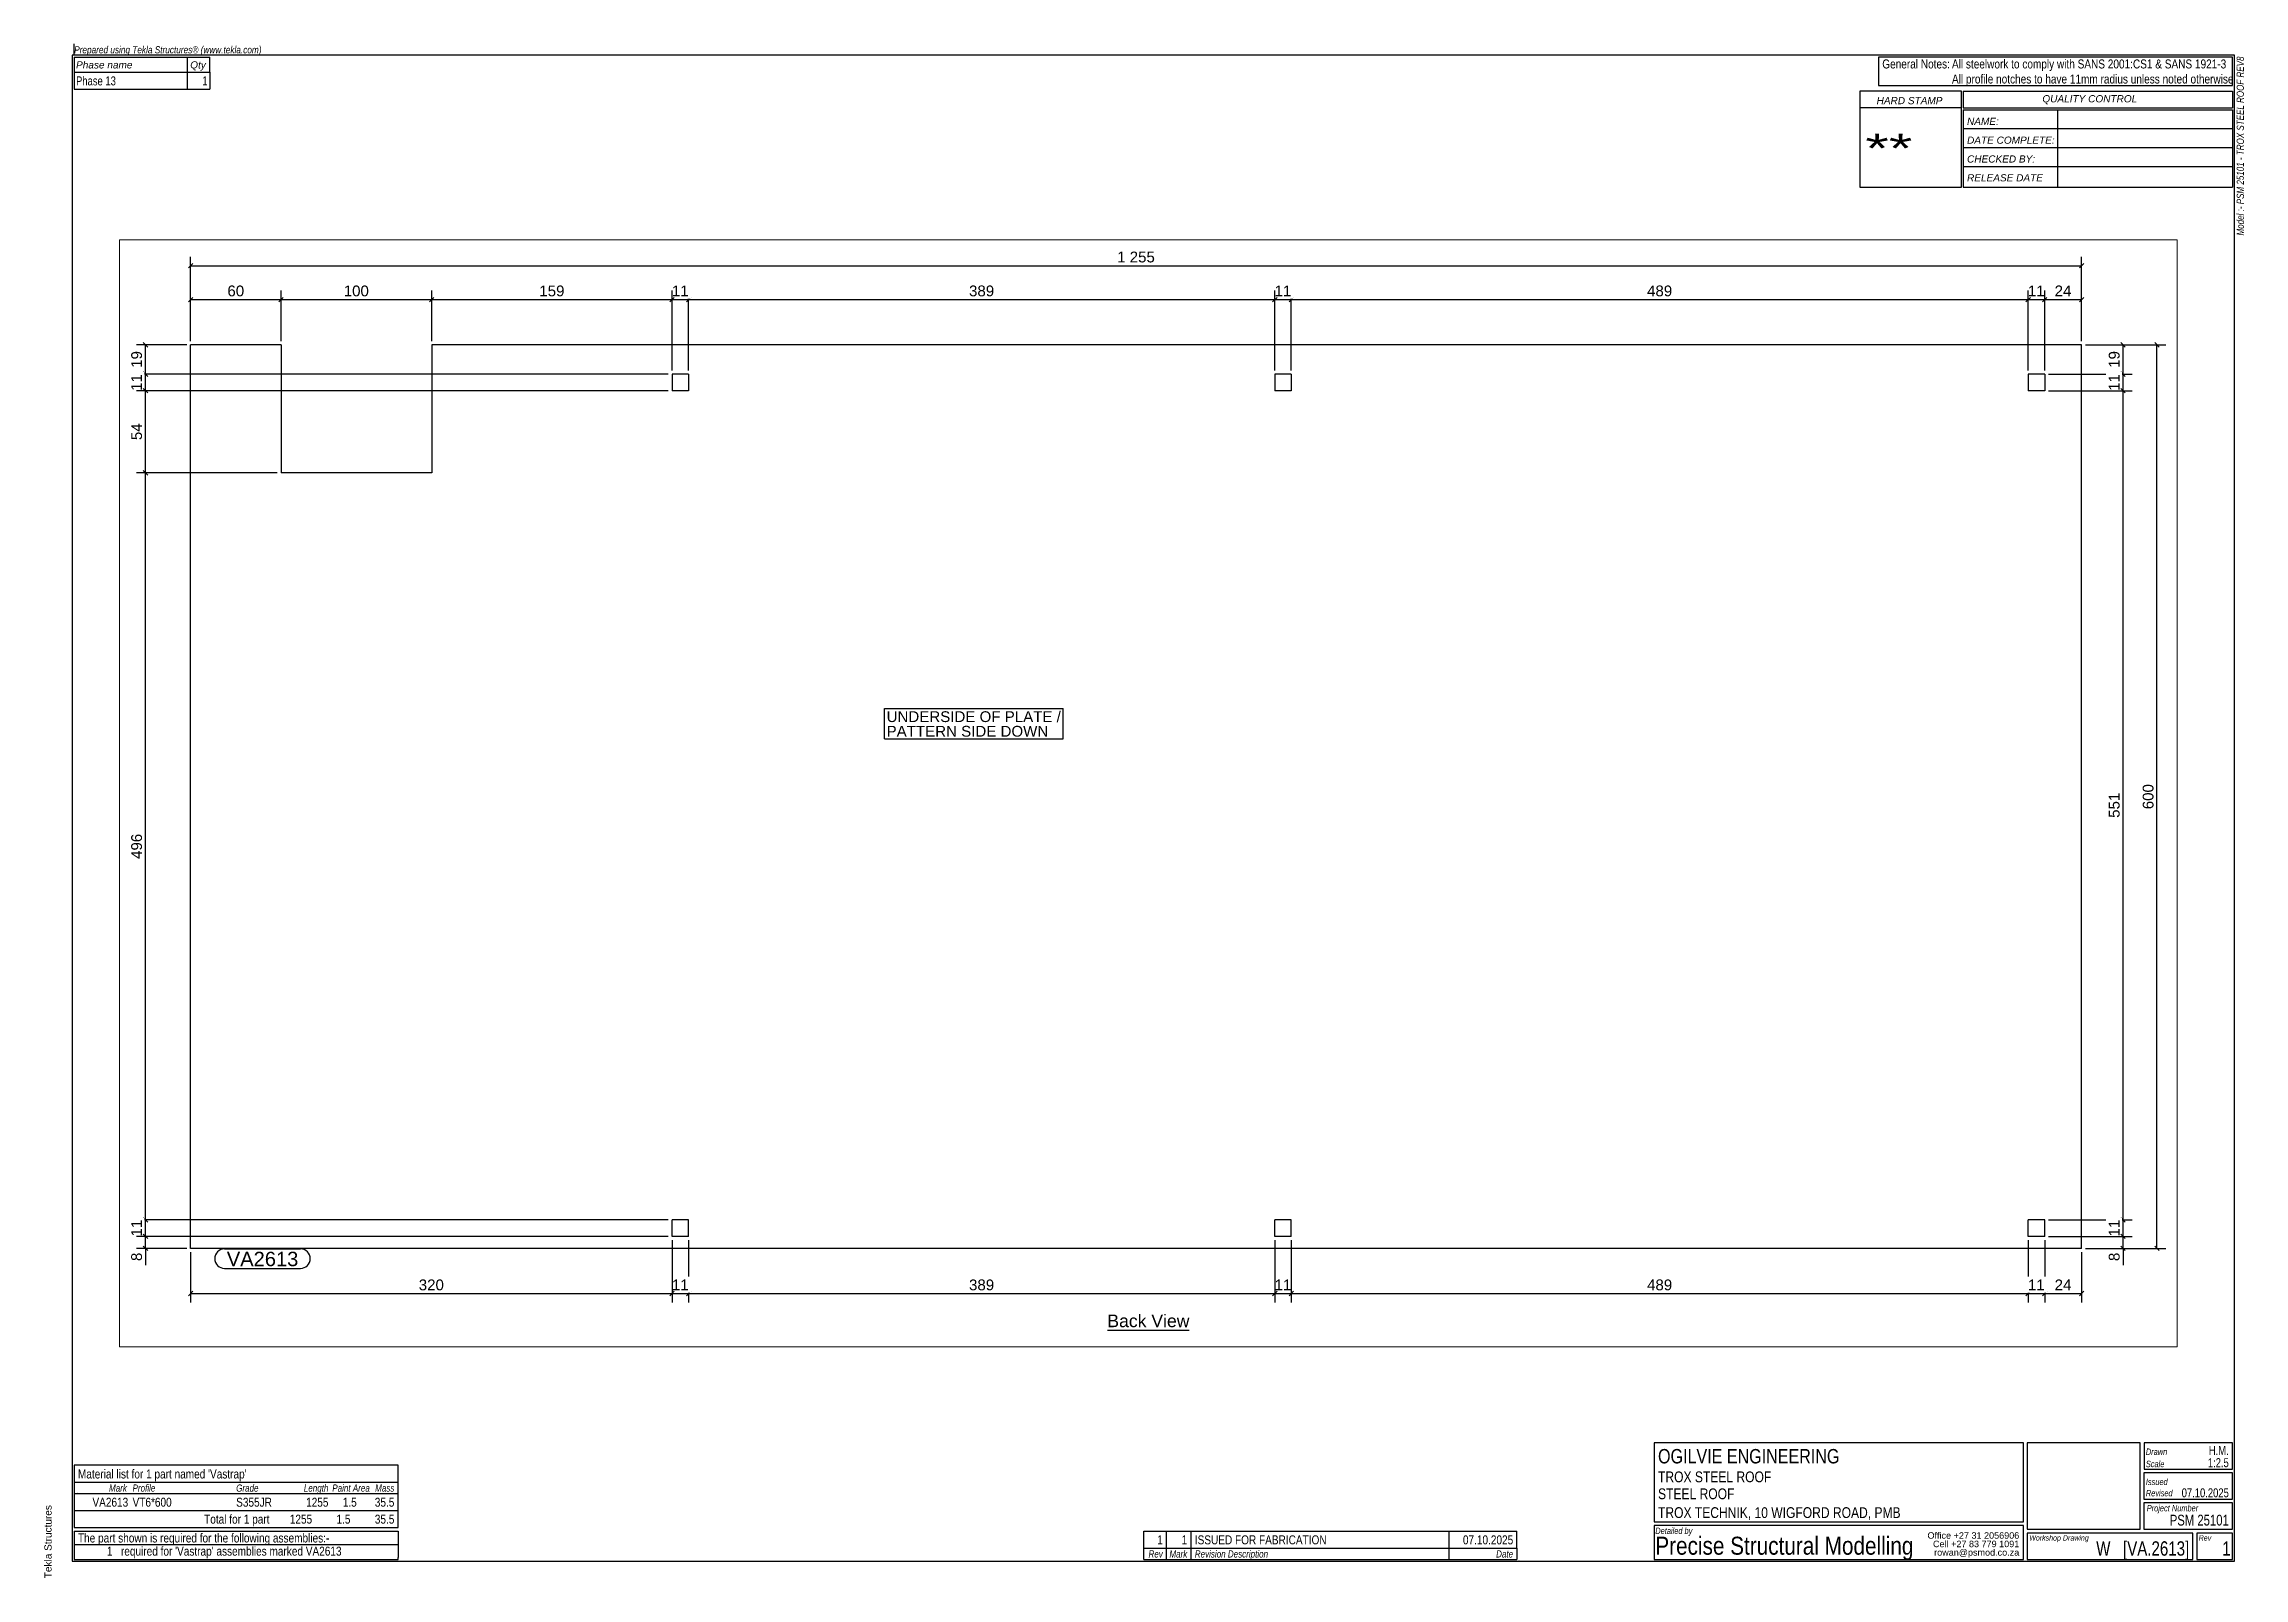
# Paper-space layout 'Layout1' of a CAD drawing. Header units: millimetres. Extents: x 2 to 587, y 6 to 413.
# The model-space entities are those that its viewports show. They can reach past a viewport. Long polylines and large blocks are cut down to what shows.
import ezdxf

# ---------------------------------------------------------------- set-up
doc = ezdxf.new("R2010")
doc.units = ezdxf.units.MM
doc.layers.add('Viewport layer', color=7, linetype='Continuous', plot=False)
doc.styles.add('Arial', font='ARIAL.TTF', dxfattribs={"height": 0.2})
doc.styles.add('Arial Italic', font='ARIALI.TTF', dxfattribs={"height": 0.2})
doc.styles.add('Arial Narrow Italic', font='ARIALNI.TTF', dxfattribs={"height": 0.2})
picture_1 = doc.add_image_def('image1.jpg', size_in_pixel=(1, 1))

# ---------------------------------------------------------------- blocks, each defined once
blk = doc.blocks.new('Unknown-35597033-7670')
at = {"color": 174, "linetype": 'Continuous'}
for p, q in [((584, 410), (10, 410)), ((10, 410), (10, 10)), ((584, 10), (584, 410)), ((10, 10), (584, 10))]:
    blk.add_line(p, q, dxfattribs=at)
at = {"color": 174, "linetype": 'Continuous', "style": 'Arial'}
blk.add_text('Tekla Structures', height=1.9102, rotation=90, dxfattribs=at).set_placement((4.5, 5.5))
blk = doc.blocks.new('Unknown-35597033-7835')
at = {"color": 3, "linetype": 'Continuous'}
for p, q in [((527.97, 41.5), (429.97, 41.5)), ((429.97, 41.5), (429.97, 20.5)), ((527.97, 20.5), (527.97, 41.5)), ((558.97, 41.5), (528.97, 41.5)), ((528.97, 41.5), (528.97, 18.5)), ((558.97, 18.5), (558.97, 41.5)), ((583.47, 41.5), (560, 41.5)), ((560, 41.5), (560, 34.5)), ((583.47, 34.5), (583.47, 41.5)), ((583.5, 33.5), (559.97, 33.5)), ((559.97, 33.5), (559.97, 26.5)), ((560, 34.5), (583.47, 34.5)), ((583.5, 26.5), (583.5, 33.5)), ((559.97, 26.5), (583.5, 26.5)), ((583.5, 25.5), (559.97, 25.5)), ((559.97, 25.5), (559.97, 18.5)), ((583.5, 18.5), (583.5, 25.5)), ((429.97, 20.5), (527.97, 20.5)), ((527.97, 19.5), (429.97, 19.5)), ((429.97, 19.5), (429.97, 10.5)), ((527.97, 10.5), (527.97, 19.5)), ((528.97, 18.5), (558.97, 18.5)), ((559.97, 18.5), (583.5, 18.5)), ((429.97, 10.5), (527.97, 10.5))]:
    blk.add_line(p, q, dxfattribs=at)
at = {"color": 5, "linetype": 'Continuous'}
for p, q in [((572.97, 17.5), (528.97, 17.5)), ((528.97, 17.5), (528.97, 10.5)), ((572.97, 10.5), (572.97, 17.5)), ((583.5, 17.5), (573.97, 17.5)), ((573.97, 17.5), (573.97, 10.5)), ((583.5, 10.5), (583.5, 17.5)), ((528.97, 10.5), (572.97, 10.5)), ((573.97, 10.5), (583.5, 10.5))]:
    blk.add_line(p, q, dxfattribs=at)
at = {"color": 1, "linetype": 'Continuous', "style": 'Arial'}
for s, height, width, p in [('OGILVIE ENGINEERING', 3.8203, 0.8, (430.97, 36)), ('1:2.5', 2.388, 0.75, (576.93, 35)), ('H.M.', 2.388, 0.75, (577.19, 38.25)), ('07.10.2025', 2.388, 0.75, (569.98, 27)), ('PSM 25101', 2.865, 0.75, (566.81, 19.5))]:
    blk.add_text(s, height=height, dxfattribs=dict(at, width=width)).set_placement(p)
at = {"color": 7, "linetype": 'Continuous'}
for s, height, style, width, p in [('Drawn', 1.718, 'Arial Italic', 0.75, (560.47, 38.25)), ('Scale', 1.718, 'Arial Italic', 0.75, (560.47, 35)), ('TROX STEEL ROOF', 2.8652, 'Arial', 0.8, (430.97, 31)), ('STEEL ROOF', 2.865, 'Arial', 0.8, (430.97, 26.5)), ('Issued', 1.718, 'Arial Italic', 0.75, (560.47, 30.25)), ('TROX TECHNIK, 10 WIGFORD ROAD, PMB', 2.8652, 'Arial', 0.8, (430.97, 21.5)), ('Revised', 1.718, 'Arial Italic', 0.75, (560.47, 27.25)), ('Project Number', 1.718, 'Arial Italic', 0.75, (560.71, 23.25)), ('Detailed by', 1.718, 'Arial Italic', 0.75, (430.25, 17.25)), ('Workshop Drawing', 1.4316, 'Arial Italic', 0.75, (529.5, 15.5)), ('Rev', 1.432, 'Arial Italic', 0.75, (574.5, 15.5))]:
    blk.add_text(s, height=height, dxfattribs=dict(at, style=style, width=width)).set_placement(p)
at = {"color": 7, "linetype": 'Continuous', "style": 'Arial'}
for s, p in [('Office +27 31 2056906', (502.5, 16)), ('Cell +27 83 779 1091', (503.97, 13.75)), ('rowan@psmod.co.za', (504.27, 11.5))]:
    blk.add_text(s, height=1.7191, dxfattribs=at).set_placement(p)
at = {"color": 5, "linetype": 'Continuous', "style": 'Arial'}
for s, height, width, p in [('Precise Structural Modelling', 4.7754, 0.825, (430.25, 11.75)), ('W   [VA.2613]', 3.8203, 0.75, (547.3, 11.5)), ('1', 3.82, 0.75, (580.77, 11.5))]:
    blk.add_text(s, height=height, dxfattribs=dict(at, width=width)).set_placement(p)
at = {"color": 7, "linetype": 'Continuous'}
image = blk.add_image(picture_1, insert=(394, 10), size_in_units=(0.0616, 0.0967), dxfattribs=at)
image.dxf.flags = 7
blk = doc.blocks.new('Unknown-35597033-7829')
at = {"color": 3, "linetype": 'Continuous'}
for p, q in [((10.5, 18), (96.5, 18)), ((10.5, 18), (10.5, 14.5)), ((96.5, 18), (96.5, 14.5)), ((10.5, 14.5), (10.5, 11)), ((96.5, 14.5), (96.5, 11)), ((10.5, 11), (10.5, 10.5)), ((10.5, 10.5), (96.5, 10.5)), ((96.5, 10.5), (96.5, 11))]:
    blk.add_line(p, q, dxfattribs=at)
at = {"color": 7, "linetype": 'Continuous'}
blk.add_line((10.5, 14.5), (96.5, 14.5), dxfattribs=at)
blk.add_line((10.5, 14.5), (96.5, 14.5), dxfattribs=at)
at = {"color": 7, "linetype": 'Continuous', "style": 'Arial', "width": 0.8}
blk.add_text('The part shown is required for the following assemblies:-', height=2.3877, dxfattribs=at).set_placement((11.5, 15))
at = {"color": 1, "linetype": 'Continuous', "style": 'Arial', "width": 0.8}
for s, height, p in [('1', 2.39, (19.18, 11.5)), (" required for 'Vastrap' assemblies marked VA2613", 2.3877, (22.18, 11.5))]:
    blk.add_text(s, height=height, dxfattribs=at).set_placement(p)
blk = doc.blocks.new('Unknown-35597033-7830')
at = {"color": 3, "linetype": 'Continuous'}
for p, q in [((96.5, 35.5), (10.5, 35.5)), ((10.5, 35.5), (10.5, 19)), ((96.5, 19), (96.5, 35.5)), ((10.5, 19), (96.5, 19))]:
    blk.add_line(p, q, dxfattribs=at)
at = {"color": 7, "linetype": 'Continuous'}
for p, q in [((10.5, 31), (96.5, 31)), ((10.5, 28), (96.5, 28)), ((10.5, 23.5), (96.5, 23.5))]:
    blk.add_line(p, q, dxfattribs=at)
at = {"color": 2, "linetype": 'Continuous'}
blk.add_line((11.5, 28.25), (11.5, 28.25), dxfattribs=at)
at = {"color": 7, "linetype": 'Continuous', "style": 'Arial', "width": 0.8}
for s, p in [("Material list for 1 part named 'Vastrap'", (11.5, 32)), ('Total for 1 part', (45, 20))]:
    blk.add_text(s, height=2.3877, dxfattribs=at).set_placement(p)
at = {"color": 7, "width": 0.8}
for s, height, style, p in [('Mark', 1.909, 'Arial Italic', (19.76, 28.5)), ('Profile', 1.909, 'Arial Italic', (26, 28.5)), ('Grade', 1.909, 'Arial Italic', (53.5, 28.5)), ('Length', 1.909, 'Arial Italic', (71.47, 28.5)), ('Paint Area', 1.909, 'Arial Italic', (79.02, 28.5)), ('Mass', 1.909, 'Arial Italic', (90.4, 28.5)), ('1255', 2.388, 'Arial', (67.74, 20)), ('1.5', 2.388, 'Arial', (80.13, 20)), ('35.5', 2.388, 'Arial', (90.31, 20))]:
    blk.add_text(s, height=height, dxfattribs=dict(at, style=style)).set_placement(p)
at = {"color": 1, "style": 'Arial', "width": 0.8}
for s, p in [('VA2613', (15.35, 24.5)), ('VT6*600', (26, 24.5)), ('S355JR', (53.5, 24.5)), ('1255', (72.07, 24.5)), ('1.5', (81.8, 24.5)), ('35.5', (90.31, 24.5))]:
    blk.add_text(s, height=2.388, dxfattribs=at).set_placement(p)
blk = doc.blocks.new('Unknown-35597033-7831')
at = {"color": 7, "style": 'Arial Italic', "width": 0.8}
blk.add_text('Model :- PSM 25101 - TROX STEEL ROOF REV8', height=1.9089, rotation=90, dxfattribs=at).set_placement((586.5, 362.13))
blk = doc.blocks.new('Unknown-35597033-7832')
at = {"color": 3, "linetype": 'Continuous'}
for p, q in [((583.5, 409.5), (489.5, 409.5)), ((489.5, 409.5), (489.5, 402)), ((583.5, 402), (583.5, 409.5)), ((489.5, 402), (583.5, 402))]:
    blk.add_line(p, q, dxfattribs=at)
at = {"color": 7, "style": 'Arial', "width": 0.8}
for s, p in [('General Notes:', (490.5, 406.5)), ('All profile notches to have 11mm radius unless noted otherwise', (509, 402.5))]:
    blk.add_text(s, height=2.3877, dxfattribs=at).set_placement(p)
at = {"color": 7, "linetype": 'Continuous', "style": 'Arial', "width": 0.8}
blk.add_text('All steelwork to comply with SANS 2001:CS1 & SANS 1921-3', height=2.3877, dxfattribs=at).set_placement((509, 406.5))
blk = doc.blocks.new('Unknown-35597033-7833')
at = {"color": 2, "linetype": 'Continuous'}
blk.add_line((10.5, 410), (10.5, 413), dxfattribs=at)
at = {"color": 7, "style": 'Arial Narrow Italic'}
blk.add_text('Prepared using Tekla Structures® (www.tekla.com)', height=1.9089, dxfattribs=at).set_placement((10.5, 410.5))
blk = doc.blocks.new('Unknown-35597033-7834')
at = {"color": 3, "linetype": 'Continuous'}
for p, q in [((10.5, 409.5), (10.5, 405.5)), ((10.5, 409.5), (46.5, 409.5)), ((46.5, 405.5), (46.5, 409.5)), ((10.5, 405.5), (10.5, 401)), ((46.5, 405.5), (46.5, 401)), ((10.5, 401), (46.5, 401))]:
    blk.add_line(p, q, dxfattribs=at)
at = {"color": 7, "linetype": 'Continuous'}
for p, q in [((40.5, 409.5), (40.5, 405.5)), ((10.5, 405.5), (46.5, 405.5)), ((40.5, 405.5), (40.5, 401))]:
    blk.add_line(p, q, dxfattribs=at)
at = {"color": 7, "style": 'Arial Italic'}
for s, p in [('Phase name', (11, 406.5)), ('Qty', (41.31, 406.5))]:
    blk.add_text(s, height=1.909, dxfattribs=at).set_placement(p)
at = {"color": 1, "linetype": 'Continuous', "style": 'Arial', "width": 0.75}
for s, height, p in [('Phase 13', 2.388, (11, 402)), ('1', 2.39, (44.53, 402))]:
    blk.add_text(s, height=height, dxfattribs=at).set_placement(p)
blk = doc.blocks.new('Unknown-35597033-7836')
at = {"color": 3, "linetype": 'Continuous'}
for p, q in [((294.5, 18), (393.5, 18)), ((294.5, 13.5), (294.5, 18)), ((393.5, 13.5), (393.5, 18)), ((294.5, 10.5), (294.5, 13.5)), ((393.5, 13.5), (393.5, 10.5)), ((294.5, 10.5), (393.5, 10.5))]:
    blk.add_line(p, q, dxfattribs=at)
at = {"color": 7, "linetype": 'Continuous'}
for p, q in [((294.5, 18), (393.5, 18)), ((300.5, 13.5), (300.5, 18)), ((307, 13.5), (307, 18)), ((375.5, 13.5), (375.5, 18)), ((294.5, 13.5), (393.5, 13.5)), ((300.5, 10.5), (300.5, 13.5)), ((307, 10.5), (307, 13.5)), ((375.5, 10.5), (375.5, 13.5)), ((381, 10.5), (381, 10.5))]:
    blk.add_line(p, q, dxfattribs=at)
at = {"color": 7, "linetype": 'Continuous', "style": 'Arial Italic', "width": 0.8}
for s, height, p in [('Rev', 1.909, (295.71, 11)), ('Mark', 1.909, (301.26, 11)), ('Revision Description', 1.9089, (308, 11)), ('Date', 1.909, (387.99, 11))]:
    blk.add_text(s, height=height, dxfattribs=at).set_placement(p)
at = {"color": 1, "linetype": 'Continuous', "style": 'Arial', "width": 0.8}
for s, height, p in [('1', 2.39, (298.02, 14.5)), ('1', 2.39, (304.52, 14.5)), ('ISSUED FOR FABRICATION', 2.3877, (308, 14.5)), ('07.10.2025', 2.388, (379.17, 14.5))]:
    blk.add_text(s, height=height, dxfattribs=at).set_placement(p)
blk = doc.blocks.new('Unknown-35597033-7838')
at = {"color": 3, "linetype": 'Continuous'}
for p, q in [((511.5, 400.5), (484.5, 400.5)), ((484.5, 400.5), (484.5, 375)), ((511.5, 375), (511.5, 400.5)), ((512, 400.5), (512, 396)), ((512, 400.5), (583.5, 400.5)), ((583.5, 400.5), (583.5, 396)), ((511.5, 396), (484.5, 396)), ((512, 396), (583.5, 396)), ((512, 395.5), (512, 375)), ((512, 395.5), (583.5, 395.5)), ((537, 395.5), (537, 375)), ((583.5, 395.5), (583.5, 375)), ((583.5, 390.5), (512, 390.5)), ((512, 385.5), (583.5, 385.5)), ((512, 380.5), (583.5, 380.5)), ((484.5, 375), (511.5, 375)), ((512, 375), (583.5, 375))]:
    blk.add_line(p, q, dxfattribs=at)
at = {"color": 7, "linetype": 'Continuous', "style": 'Arial Italic'}
for s, height, p in [('HARD STAMP', 1.909, (489, 397)), ('NAME:', 1.909, (513, 391.5)), ('DATE COMPLETE:', 1.9089, (513, 386.5)), ('CHECKED BY:', 1.9089, (513, 381.5)), ('RELEASE DATE', 1.9089, (513, 376.5))]:
    blk.add_text(s, height=height, dxfattribs=at).set_placement(p)
at = {"color": 7, "style": 'Arial Italic'}
blk.add_text('QUALITY CONTROL', height=1.9089, dxfattribs=at).set_placement((533, 397.5))
at = {"color": 7, "linetype": 'Continuous', "style": 'Arial', "width": 1.5}
blk.add_text('**', height=7.641, dxfattribs=at).set_placement((486, 381.5))
blk = doc.blocks.new('Unknown-35597033-11 - 5959')
at = {"color": 6, "linetype": 'Continuous'}
blk.add_line((655.7, 11.2), (710.1, 11.2), dxfattribs=at)
at = {"color": 0, "linetype": 'Continuous'}
blk.add_wipeout([(710.1, 13.1), (710.1, 21.9), (655.7, 21.9), (655.7, 13.1)], dxfattribs=at)
at = {"color": 6, "linetype": 'Continuous', "style": 'Arial'}
blk.add_text('Back View', height=8.36, dxfattribs=at).set_placement((655.7, 13.1))
blk = doc.blocks.new('Part-35597033-5994 - 5959')
at = {"color": 30, "linetype": 'Continuous'}
for p, q in [((107.3, 665.4), (47.3, 665.4)), ((47.3, 65.4), (47.3, 665.4)), ((107.3, 665.4), (107.3, 580.4)), ((1302.3, 665.4), (207.3, 665.4)), ((207.3, 665.4), (207.3, 580.4)), ((1302.3, 65.4), (1302.3, 665.4)), ((377.8, 645.9), (366.8, 645.9)), ((366.8, 645.9), (366.8, 634.9)), ((377.8, 645.9), (377.8, 634.9)), ((777.8, 645.9), (766.8, 645.9)), ((766.8, 645.9), (766.8, 634.9)), ((777.8, 645.9), (777.8, 634.9)), ((1277.8, 645.9), (1266.8, 645.9)), ((1266.8, 645.9), (1266.8, 634.9)), ((1277.8, 645.9), (1277.8, 634.9)), ((377.8, 634.9), (366.8, 634.9)), ((777.8, 634.9), (766.8, 634.9)), ((1277.8, 634.9), (1266.8, 634.9)), ((207.3, 580.4), (107.3, 580.4)), ((377.8, 84.4), (366.8, 84.4)), ((366.8, 73.4), (366.8, 84.4)), ((377.8, 73.4), (366.8, 73.4)), ((377.8, 73.4), (377.8, 84.4)), ((777.8, 84.4), (766.8, 84.4)), ((766.8, 73.4), (766.8, 84.4)), ((777.8, 73.4), (766.8, 73.4)), ((777.8, 73.4), (777.8, 84.4)), ((1277.8, 84.4), (1266.8, 84.4)), ((1266.8, 73.4), (1266.8, 84.4)), ((1277.8, 73.4), (1266.8, 73.4)), ((1277.8, 73.4), (1277.8, 84.4)), ((1302.3, 65.4), (47.3, 65.4))]:
    blk.add_line(p, q, dxfattribs=at)
blk = doc.blocks.new('StraightDimension-35597033-6127 - 5959')
at = {"color": 7, "linetype": 'Continuous'}
for p, q in [((766.8, 70.9), (766.8, 29.4)), ((777.8, 70.9), (777.8, 29.4)), ((765.3, 33.9), (768.3, 36.9)), ((766.8, 35.4), (777.8, 35.4)), ((779.3, 36.9), (776.3, 33.9))]:
    blk.add_line(p, q, dxfattribs=at)
at = {"color": 0}
blk.add_wipeout([(779.3, 36.1), (779.3, 46.6), (765.2, 46.6), (765.2, 36.1)], dxfattribs=at)
at = {"color": 96, "style": 'Arial'}
blk.add_text('11', height=7.16, dxfattribs=at).set_placement((766.7, 37.6))
blk = doc.blocks.new('StraightDimension-35597033-5999 - 5959')
at = {"color": 7, "linetype": 'Continuous'}
for p, q in [((1266.8, 648.4), (1266.8, 701.4)), ((1277.8, 648.4), (1277.8, 701.4)), ((1265.3, 693.9), (1268.3, 696.9)), ((1266.8, 695.4), (1277.8, 695.4)), ((1279.3, 696.9), (1276.3, 693.9))]:
    blk.add_line(p, q, dxfattribs=at)
at = {"color": 0}
blk.add_wipeout([(1279.3, 696.1), (1279.3, 706.6), (1265.2, 706.6), (1265.2, 696.1)], dxfattribs=at)
at = {"color": 96, "style": 'Arial'}
blk.add_text('11', height=7.16, dxfattribs=at).set_placement((1266.7, 697.6))
blk = doc.blocks.new('StraightDimension-35597033-6126 - 5959')
at = {"color": 7, "linetype": 'Continuous'}
for p, q in [((777.8, 70.9), (777.8, 29.4)), ((1266.8, 70.9), (1266.8, 29.4)), ((779.3, 36.9), (776.3, 33.9)), ((777.8, 35.4), (1266.8, 35.4)), ((1265.3, 33.9), (1268.3, 36.9))]:
    blk.add_line(p, q, dxfattribs=at)
at = {"color": 0}
blk.add_wipeout([(1032.1, 36.1), (1032.1, 46.6), (1012.4, 46.6), (1012.4, 36.1)], dxfattribs=at)
at = {"color": 96, "style": 'Arial'}
blk.add_text('489', height=7.16, dxfattribs=at).set_placement((1013.9, 37.6))
blk = doc.blocks.new('StraightDimension-35597033-5998 - 5959')
at = {"color": 7, "linetype": 'Continuous'}
for p, q in [((1277.8, 648.4), (1277.8, 701.4)), ((1302.3, 667.9), (1302.3, 701.4)), ((1279.3, 696.9), (1276.3, 693.9)), ((1277.8, 695.4), (1302.3, 695.4)), ((1300.8, 693.9), (1303.8, 696.9))]:
    blk.add_line(p, q, dxfattribs=at)
at = {"color": 0}
blk.add_wipeout([(1297.1, 696.1), (1297.1, 706.6), (1282.9, 706.6), (1282.9, 696.1)], dxfattribs=at)
at = {"color": 96, "style": 'Arial'}
blk.add_text('24', height=7.16, dxfattribs=at).set_placement((1284.4, 697.6))
blk = doc.blocks.new('StraightDimension-35597033-6128 - 5959')
at = {"color": 7, "linetype": 'Continuous'}
for p, q in [((377.8, 70.9), (377.8, 29.4)), ((766.8, 70.9), (766.8, 29.4)), ((379.3, 36.9), (376.3, 33.9)), ((377.8, 35.4), (766.8, 35.4)), ((765.3, 33.9), (768.3, 36.9))]:
    blk.add_line(p, q, dxfattribs=at)
at = {"color": 0}
blk.add_wipeout([(582.1, 36.1), (582.1, 46.6), (562.4, 46.6), (562.4, 36.1)], dxfattribs=at)
at = {"color": 96, "style": 'Arial'}
blk.add_text('389', height=7.16, dxfattribs=at).set_placement((563.9, 37.6))
blk = doc.blocks.new('StraightDimension-35597033-6000 - 5959')
at = {"color": 7, "linetype": 'Continuous'}
for p, q in [((777.8, 648.4), (777.8, 701.4)), ((1266.8, 648.4), (1266.8, 701.4)), ((779.3, 696.9), (776.3, 693.9)), ((777.8, 695.4), (1266.8, 695.4)), ((1265.3, 693.9), (1268.3, 696.9))]:
    blk.add_line(p, q, dxfattribs=at)
at = {"color": 0}
blk.add_wipeout([(1032.1, 696.1), (1032.1, 706.6), (1012.4, 706.6), (1012.4, 696.1)], dxfattribs=at)
at = {"color": 96, "style": 'Arial'}
blk.add_text('489', height=7.16, dxfattribs=at).set_placement((1013.9, 697.6))
blk = doc.blocks.new('StraightDimension-35597033-6129 - 5959')
at = {"color": 7, "linetype": 'Continuous'}
for p, q in [((366.8, 70.9), (366.8, 29.4)), ((377.8, 70.9), (377.8, 29.4)), ((365.3, 33.9), (368.3, 36.9)), ((366.8, 35.4), (377.8, 35.4)), ((379.3, 36.9), (376.3, 33.9))]:
    blk.add_line(p, q, dxfattribs=at)
at = {"color": 0}
blk.add_wipeout([(379.3, 36.1), (379.3, 46.6), (365.2, 46.6), (365.2, 36.1)], dxfattribs=at)
at = {"color": 96, "style": 'Arial'}
blk.add_text('11', height=7.16, dxfattribs=at).set_placement((366.7, 37.6))
blk = doc.blocks.new('StraightDimension-35597033-6001 - 5959')
at = {"color": 7, "linetype": 'Continuous'}
for p, q in [((766.8, 648.4), (766.8, 701.4)), ((777.8, 648.4), (777.8, 701.4)), ((765.3, 693.9), (768.3, 696.9)), ((766.8, 695.4), (777.8, 695.4)), ((779.3, 696.9), (776.3, 693.9))]:
    blk.add_line(p, q, dxfattribs=at)
at = {"color": 0}
blk.add_wipeout([(779.3, 696.1), (779.3, 706.6), (765.2, 706.6), (765.2, 696.1)], dxfattribs=at)
at = {"color": 96, "style": 'Arial'}
blk.add_text('11', height=7.16, dxfattribs=at).set_placement((766.7, 697.6))
blk = doc.blocks.new('StraightDimension-35597033-6130 - 5959')
at = {"color": 7, "linetype": 'Continuous'}
for p, q in [((47.3, 62.9), (47.3, 29.4)), ((366.8, 70.9), (366.8, 29.4)), ((48.8, 36.9), (45.8, 33.9)), ((47.3, 35.4), (366.8, 35.4)), ((365.3, 33.9), (368.3, 36.9))]:
    blk.add_line(p, q, dxfattribs=at)
at = {"color": 0}
blk.add_wipeout([(216.8, 36.1), (216.8, 46.6), (197.2, 46.6), (197.2, 36.1)], dxfattribs=at)
at = {"color": 96, "style": 'Arial'}
blk.add_text('320', height=7.16, dxfattribs=at).set_placement((198.7, 37.6))
blk = doc.blocks.new('StraightDimension-35597033-6002 - 5959')
at = {"color": 7, "linetype": 'Continuous'}
for p, q in [((377.8, 648.4), (377.8, 701.4)), ((766.8, 648.4), (766.8, 701.4)), ((379.3, 696.9), (376.3, 693.9)), ((377.8, 695.4), (766.8, 695.4)), ((765.3, 693.9), (768.3, 696.9))]:
    blk.add_line(p, q, dxfattribs=at)
at = {"color": 0}
blk.add_wipeout([(582.1, 696.1), (582.1, 706.6), (562.4, 706.6), (562.4, 696.1)], dxfattribs=at)
at = {"color": 96, "style": 'Arial'}
blk.add_text('389', height=7.16, dxfattribs=at).set_placement((563.9, 697.6))
blk = doc.blocks.new('StraightDimension-35597033-6003 - 5959')
at = {"color": 7, "linetype": 'Continuous'}
for p, q in [((366.8, 648.4), (366.8, 701.4)), ((377.8, 648.4), (377.8, 701.4)), ((365.3, 693.9), (368.3, 696.9)), ((366.8, 695.4), (377.8, 695.4)), ((379.3, 696.9), (376.3, 693.9))]:
    blk.add_line(p, q, dxfattribs=at)
at = {"color": 0}
blk.add_wipeout([(379.3, 696.1), (379.3, 706.6), (365.2, 706.6), (365.2, 696.1)], dxfattribs=at)
at = {"color": 96, "style": 'Arial'}
blk.add_text('11', height=7.16, dxfattribs=at).set_placement((366.7, 697.6))
blk = doc.blocks.new('StraightDimension-35597033-6004 - 5959')
at = {"color": 7, "linetype": 'Continuous'}
for p, q in [((207.3, 667.9), (207.3, 701.4)), ((366.8, 648.4), (366.8, 701.4)), ((208.8, 696.9), (205.8, 693.9)), ((207.3, 695.4), (366.8, 695.4)), ((365.3, 693.9), (368.3, 696.9))]:
    blk.add_line(p, q, dxfattribs=at)
at = {"color": 0}
blk.add_wipeout([(296.8, 696.1), (296.8, 706.6), (277.2, 706.6), (277.2, 696.1)], dxfattribs=at)
at = {"color": 96, "style": 'Arial'}
blk.add_text('159', height=7.16, dxfattribs=at).set_placement((278.7, 697.6))
blk = doc.blocks.new('StraightDimension-35597033-6005 - 5959')
at = {"color": 7, "linetype": 'Continuous'}
for p, q in [((107.3, 667.9), (107.3, 701.4)), ((207.3, 667.9), (207.3, 701.4)), ((108.8, 696.9), (105.8, 693.9)), ((107.3, 695.4), (207.3, 695.4)), ((205.8, 693.9), (208.8, 696.9))]:
    blk.add_line(p, q, dxfattribs=at)
at = {"color": 0}
blk.add_wipeout([(167.1, 696.1), (167.1, 706.6), (147.4, 706.6), (147.4, 696.1)], dxfattribs=at)
at = {"color": 96, "style": 'Arial'}
blk.add_text('100', height=7.16, dxfattribs=at).set_placement((148.9, 697.6))
blk = doc.blocks.new('StraightDimension-35597033-6006 - 5959')
at = {"color": 7, "linetype": 'Continuous'}
for p, q in [((47.3, 667.9), (47.3, 701.4)), ((107.3, 667.9), (107.3, 701.4)), ((48.8, 696.9), (45.8, 693.9)), ((47.3, 695.4), (107.3, 695.4)), ((105.8, 693.9), (108.8, 696.9))]:
    blk.add_line(p, q, dxfattribs=at)
at = {"color": 0}
blk.add_wipeout([(84.3, 696.1), (84.3, 706.6), (70.2, 706.6), (70.2, 696.1)], dxfattribs=at)
at = {"color": 96, "style": 'Arial'}
blk.add_text('60', height=7.16, dxfattribs=at).set_placement((71.7, 697.6))
blk = doc.blocks.new('StraightDimension-35597033-6153 - 5959')
at = {"color": 7, "linetype": 'Continuous'}
for p, q in [((48.8, 719.4), (45.8, 716.4)), ((47.3, 667.9), (47.3, 723.9)), ((47.3, 717.9), (1302.3, 717.9)), ((1300.8, 716.4), (1303.8, 719.4)), ((1302.3, 667.9), (1302.3, 723.9))]:
    blk.add_line(p, q, dxfattribs=at)
at = {"color": 0}
blk.add_wipeout([(688.8, 718.6), (688.8, 729.1), (660.7, 729.1), (660.7, 718.6)], dxfattribs=at)
at = {"color": 96, "style": 'Arial'}
blk.add_text('1 255', height=7.16, dxfattribs=at).set_placement((662.2, 720.1))
blk = doc.blocks.new('StraightDimension-35597033-6124 - 5959')
at = {"color": 7, "linetype": 'Continuous'}
for p, q in [((1277.8, 70.9), (1277.8, 29.4)), ((1302.3, 62.9), (1302.3, 29.4)), ((1279.3, 36.9), (1276.3, 33.9)), ((1277.8, 35.4), (1302.3, 35.4)), ((1300.8, 33.9), (1303.8, 36.9))]:
    blk.add_line(p, q, dxfattribs=at)
at = {"color": 0}
blk.add_wipeout([(1297.1, 36.1), (1297.1, 46.6), (1282.9, 46.6), (1282.9, 36.1)], dxfattribs=at)
at = {"color": 96, "style": 'Arial'}
blk.add_text('24', height=7.16, dxfattribs=at).set_placement((1284.4, 37.6))
blk = doc.blocks.new('StraightDimension-35597033-6184 - 5959')
at = {"color": 7, "linetype": 'Continuous'}
for p, q in [((1304.8, 665.4), (1335.8, 665.4)), ((1331.3, 663.9), (1328.3, 666.9)), ((1329.8, 645.9), (1329.8, 665.4)), ((1280.3, 645.9), (1335.8, 645.9)), ((1328.3, 647.4), (1331.3, 644.4))]:
    blk.add_line(p, q, dxfattribs=at)
at = {"color": 0}
blk.add_wipeout([(1329, 662.7), (1318.5, 662.7), (1318.5, 648.6), (1329, 648.6)], dxfattribs=at)
at = {"color": 96, "style": 'Arial'}
blk.add_text('19', height=7.16, rotation=90.0002, dxfattribs=at).set_placement((1327.5, 650.1))
blk = doc.blocks.new('StraightDimension-35597033-6125 - 5959')
at = {"color": 7, "linetype": 'Continuous'}
for p, q in [((1266.8, 70.9), (1266.8, 29.4)), ((1277.8, 70.9), (1277.8, 29.4)), ((1265.3, 33.9), (1268.3, 36.9)), ((1266.8, 35.4), (1277.8, 35.4)), ((1279.3, 36.9), (1276.3, 33.9))]:
    blk.add_line(p, q, dxfattribs=at)
at = {"color": 0}
blk.add_wipeout([(1279.3, 36.1), (1279.3, 46.6), (1265.2, 46.6), (1265.2, 36.1)], dxfattribs=at)
at = {"color": 96, "style": 'Arial'}
blk.add_text('11', height=7.16, dxfattribs=at).set_placement((1266.7, 37.6))
blk = doc.blocks.new('StraightDimension-35597033-6158 - 5959')
at = {"color": 7, "linetype": 'Continuous'}
for p, q in [((44.8, 665.4), (11.3, 665.4)), ((18.8, 663.9), (15.8, 666.9)), ((17.3, 645.9), (17.3, 665.4)), ((364.3, 645.9), (11.3, 645.9)), ((15.8, 647.4), (18.8, 644.4))]:
    blk.add_line(p, q, dxfattribs=at)
at = {"color": 0}
blk.add_wipeout([(16.5, 662.7), (6, 662.7), (6, 648.6), (16.5, 648.6)], dxfattribs=at)
at = {"color": 96, "style": 'Arial'}
blk.add_text('19', height=7.16, rotation=90.0002, dxfattribs=at).set_placement((15, 650.1))
blk = doc.blocks.new('StraightDimension-35597033-6159 - 5959')
at = {"color": 7, "linetype": 'Continuous'}
for p, q in [((364.3, 645.9), (11.3, 645.9)), ((15.8, 647.4), (18.8, 644.4)), ((17.3, 634.9), (17.3, 645.9)), ((364.3, 634.9), (11.3, 634.9)), ((18.8, 633.4), (15.8, 636.4))]:
    blk.add_line(p, q, dxfattribs=at)
at = {"color": 0}
blk.add_wipeout([(16.5, 647.4), (6, 647.4), (6, 633.3), (16.5, 633.3)], dxfattribs=at)
at = {"color": 96, "style": 'Arial'}
blk.add_text('11', height=7.16, rotation=90.0002, dxfattribs=at).set_placement((15, 634.8))
blk = doc.blocks.new('StraightDimension-35597033-6160 - 5959')
at = {"color": 7, "linetype": 'Continuous'}
for p, q in [((364.3, 634.9), (11.3, 634.9)), ((18.8, 633.4), (15.8, 636.4)), ((17.3, 580.4), (17.3, 634.9)), ((104.8, 580.4), (11.3, 580.4)), ((15.8, 581.9), (18.8, 578.9))]:
    blk.add_line(p, q, dxfattribs=at)
at = {"color": 0}
blk.add_wipeout([(16.5, 614.7), (6, 614.7), (6, 600.6), (16.5, 600.6)], dxfattribs=at)
at = {"color": 96, "style": 'Arial'}
blk.add_text('54', height=7.16, rotation=90.0002, dxfattribs=at).set_placement((15, 602.1))
blk = doc.blocks.new('StraightDimension-35597033-6161 - 5959')
at = {"color": 7, "linetype": 'Continuous'}
for p, q in [((104.8, 580.4), (11.3, 580.4)), ((18.8, 578.9), (15.8, 581.9)), ((17.3, 84.4), (17.3, 580.4)), ((364.3, 84.4), (11.3, 84.4)), ((15.8, 85.9), (18.8, 82.9))]:
    blk.add_line(p, q, dxfattribs=at)
at = {"color": 0}
blk.add_wipeout([(16.5, 342.2), (6, 342.2), (6, 322.5), (16.5, 322.5)], dxfattribs=at)
at = {"color": 96, "style": 'Arial'}
blk.add_text('496', height=7.16, rotation=90.0002, dxfattribs=at).set_placement((15, 324))
blk = doc.blocks.new('StraightDimension-35597033-6162 - 5959')
at = {"color": 7, "linetype": 'Continuous'}
for p, q in [((364.3, 84.4), (11.3, 84.4)), ((364.3, 73.4), (11.3, 73.4)), ((15.8, 85.9), (18.8, 82.9)), ((18.8, 71.9), (15.8, 74.9)), ((17.3, 73.4), (17.3, 84.4))]:
    blk.add_line(p, q, dxfattribs=at)
at = {"color": 0}
blk.add_wipeout([(16.5, 85.9), (6, 85.9), (6, 71.8), (16.5, 71.8)], dxfattribs=at)
at = {"color": 96, "style": 'Arial'}
blk.add_text('11', height=7.16, rotation=90.0002, dxfattribs=at).set_placement((15, 73.3))
blk = doc.blocks.new('StraightDimension-35597033-6163 - 5959')
at = {"color": 7, "linetype": 'Continuous'}
for p, q in [((364.3, 73.4), (11.3, 73.4)), ((15.8, 74.9), (18.8, 71.9)), ((17.3, 65.4), (17.3, 73.4)), ((44.8, 65.4), (11.3, 65.4)), ((18.8, 63.9), (15.8, 66.9))]:
    blk.add_line(p, q, dxfattribs=at)
at = {"color": 0}
blk.add_wipeout([(16.5, 64.1), (6, 64.1), (6, 55.5), (16.5, 55.5)], dxfattribs=at)
at = {"color": 7, "linetype": 'Continuous'}
blk.add_line((17.3, 65.4), (17.3, 54.2), dxfattribs=at)
blk.add_line((17.3, 65.4), (17.3, 54.2), dxfattribs=at)
at = {"color": 96, "style": 'Arial'}
blk.add_text('8', height=7.16, rotation=90.0002, dxfattribs=at).set_placement((15, 57))
blk = doc.blocks.new('StraightDimension-35597033-6185 - 5959')
at = {"color": 7, "linetype": 'Continuous'}
for p, q in [((1280.3, 645.9), (1335.8, 645.9)), ((1328.3, 647.4), (1331.3, 644.4)), ((1329.8, 634.9), (1329.8, 645.9)), ((1280.3, 634.9), (1335.8, 634.9)), ((1331.3, 633.4), (1328.3, 636.4))]:
    blk.add_line(p, q, dxfattribs=at)
at = {"color": 0}
blk.add_wipeout([(1329, 647.4), (1318.5, 647.4), (1318.5, 633.3), (1329, 633.3)], dxfattribs=at)
at = {"color": 96, "style": 'Arial'}
blk.add_text('11', height=7.16, rotation=90.0002, dxfattribs=at).set_placement((1327.5, 634.8))
blk = doc.blocks.new('StraightDimension-35597033-6186 - 5959')
at = {"color": 7, "linetype": 'Continuous'}
for p, q in [((1280.3, 634.9), (1335.8, 634.9)), ((1331.3, 633.4), (1328.3, 636.4)), ((1329.8, 84.4), (1329.8, 634.9)), ((1280.3, 84.4), (1335.8, 84.4)), ((1328.3, 85.9), (1331.3, 82.9))]:
    blk.add_line(p, q, dxfattribs=at)
at = {"color": 0}
blk.add_wipeout([(1329, 369.5), (1318.5, 369.5), (1318.5, 349.8), (1329, 349.8)], dxfattribs=at)
at = {"color": 96, "style": 'Arial'}
blk.add_text('551', height=7.16, rotation=90.0002, dxfattribs=at).set_placement((1327.5, 351.3))
blk = doc.blocks.new('StraightDimension-35597033-6187 - 5959')
at = {"color": 7, "linetype": 'Continuous'}
for p, q in [((1280.3, 84.4), (1335.8, 84.4)), ((1280.3, 73.4), (1335.8, 73.4)), ((1328.3, 85.9), (1331.3, 82.9)), ((1331.3, 71.9), (1328.3, 74.9)), ((1329.8, 73.4), (1329.8, 84.4))]:
    blk.add_line(p, q, dxfattribs=at)
at = {"color": 0}
blk.add_wipeout([(1329, 85.9), (1318.5, 85.9), (1318.5, 71.8), (1329, 71.8)], dxfattribs=at)
at = {"color": 96, "style": 'Arial'}
blk.add_text('11', height=7.16, rotation=90.0002, dxfattribs=at).set_placement((1327.5, 73.3))
blk = doc.blocks.new('StraightDimension-35597033-6188 - 5959')
at = {"color": 7, "linetype": 'Continuous'}
for p, q in [((1280.3, 73.4), (1335.8, 73.4)), ((1328.3, 74.9), (1331.3, 71.9)), ((1329.8, 65.4), (1329.8, 73.4)), ((1304.8, 65.4), (1335.8, 65.4)), ((1331.3, 63.9), (1328.3, 66.9))]:
    blk.add_line(p, q, dxfattribs=at)
at = {"color": 0}
blk.add_wipeout([(1329, 64.1), (1318.5, 64.1), (1318.5, 55.5), (1329, 55.5)], dxfattribs=at)
at = {"color": 7, "linetype": 'Continuous'}
blk.add_line((1329.8, 65.4), (1329.8, 54.2), dxfattribs=at)
blk.add_line((1329.8, 65.4), (1329.8, 54.2), dxfattribs=at)
at = {"color": 96, "style": 'Arial'}
blk.add_text('8', height=7.16, rotation=90.0002, dxfattribs=at).set_placement((1327.5, 57))
blk = doc.blocks.new('StraightDimension-35597033-6214 - 5959')
at = {"color": 7, "linetype": 'Continuous'}
for p, q in [((1304.8, 665.4), (1358.3, 665.4)), ((1353.8, 663.9), (1350.8, 666.9)), ((1352.3, 65.4), (1352.3, 665.4)), ((1304.8, 65.4), (1358.3, 65.4)), ((1350.8, 66.9), (1353.8, 63.9))]:
    blk.add_line(p, q, dxfattribs=at)
at = {"color": 0}
blk.add_wipeout([(1351.5, 375.2), (1341, 375.2), (1341, 355.5), (1351.5, 355.5)], dxfattribs=at)
at = {"color": 96, "style": 'Arial'}
blk.add_text('600', height=7.16, rotation=90.0002, dxfattribs=at).set_placement((1350, 357))
blk = doc.blocks.new('Mark-35597033-6218 - 5959')
at = {"color": 0}
blk.add_wipeout([(118.7, 53.6), (118.7, 63.6), (71.3, 63.6), (71.3, 53.6)], dxfattribs=at)
blk.add_wipeout([(118.7, 53.6), (118.7, 63.6), (71.3, 63.6), (71.3, 53.6)], dxfattribs=at)
at = {"color": 7, "linetype": 'Continuous'}
for p, q in [((69.8, 65.1), (120.2, 65.1)), ((69.8, 52.1), (120.2, 52.1))]:
    blk.add_line(p, q, dxfattribs=at)
for centre, start, end in [((69.8, 58.6), 90, 270), ((120.2, 58.6), 270, 90)]:
    blk.add_arc(centre, 6.5, start, end, dxfattribs=at)
at = {"color": 96, "style": 'Arial'}
blk.add_text('VA2613', height=9.55, dxfattribs=at).set_placement((71.3, 53.6))
blk = doc.blocks.new('Text-35597033-7704 - 5959')
at = {"color": 0, "linetype": 'Continuous'}
blk.add_wipeout([(616.4, 405.2), (616.4, 412.7), (509.2, 412.7), (509.2, 405.2)], dxfattribs=at)
at = {"color": 7, "linetype": 'Continuous'}
blk.add_line((507.7, 403.7), (626.3, 403.7), dxfattribs=at)
at = {"color": 0, "linetype": 'Continuous'}
blk.add_wipeout([(624.8, 414.9), (624.8, 422.4), (509.2, 422.4), (509.2, 414.9)], dxfattribs=at)
at = {"color": 7, "linetype": 'Continuous'}
for p, q in [((507.7, 423.9), (626.3, 423.9)), ((507.7, 403.7), (507.7, 423.9)), ((626.3, 403.7), (626.3, 423.9))]:
    blk.add_line(p, q, dxfattribs=at)
at = {"color": 96, "linetype": 'Continuous', "style": 'Arial'}
for s, p in [('UNDERSIDE OF PLATE /', (509.2, 414.9)), ('PATTERN SIDE DOWN', (509.2, 405.2))]:
    blk.add_text(s, height=7.163, dxfattribs=at).set_placement(p)

msp = doc.modelspace()

# ---------------------------------------------------------------- block references
for name in ['Part-35597033-5994 - 5959', 'Unknown-35597033-11 - 5959']:
    msp.add_blockref(name, (0, 0))

# ---------------------------------------------------------------- next in the draw order: block references
for name in ['StraightDimension-35597033-5999 - 5959', 'Text-35597033-7704 - 5959', 'StraightDimension-35597033-6127 - 5959', 'StraightDimension-35597033-6124 - 5959']:
    msp.add_blockref(name, (0, 0))

# ---------------------------------------------------------------- next in the draw order: block references
for name in ['StraightDimension-35597033-6000 - 5959', 'StraightDimension-35597033-5998 - 5959', 'StraightDimension-35597033-6128 - 5959', 'StraightDimension-35597033-6126 - 5959']:
    msp.add_blockref(name, (0, 0))

# ---------------------------------------------------------------- next in the draw order: block references
for name in ['StraightDimension-35597033-6001 - 5959', 'StraightDimension-35597033-6129 - 5959', 'StraightDimension-35597033-6125 - 5959']:
    msp.add_blockref(name, (0, 0))

# ---------------------------------------------------------------- next in the draw order: block references
for name in ['StraightDimension-35597033-6002 - 5959', 'StraightDimension-35597033-6130 - 5959']:
    msp.add_blockref(name, (0, 0))

# ---------------------------------------------------------------- next in the draw order: block references
msp.add_blockref('StraightDimension-35597033-6003 - 5959', (0, 0))

# ---------------------------------------------------------------- next in the draw order: block references
msp.add_blockref('StraightDimension-35597033-6004 - 5959', (0, 0))

# ---------------------------------------------------------------- next in the draw order: block references
msp.add_blockref('StraightDimension-35597033-6005 - 5959', (0, 0))

# ---------------------------------------------------------------- next in the draw order: block references
msp.add_blockref('StraightDimension-35597033-6006 - 5959', (0, 0))

# ---------------------------------------------------------------- next in the draw order: block references
msp.add_blockref('StraightDimension-35597033-6153 - 5959', (0, 0))

# ---------------------------------------------------------------- next in the draw order: block references
for name in ['StraightDimension-35597033-6158 - 5959', 'StraightDimension-35597033-6184 - 5959']:
    msp.add_blockref(name, (0, 0))

# ---------------------------------------------------------------- next in the draw order: block references
for name in ['StraightDimension-35597033-6159 - 5959', 'StraightDimension-35597033-6185 - 5959']:
    msp.add_blockref(name, (0, 0))

# ---------------------------------------------------------------- next in the draw order: block references
for name in ['StraightDimension-35597033-6160 - 5959', 'StraightDimension-35597033-6186 - 5959']:
    msp.add_blockref(name, (0, 0))

# ---------------------------------------------------------------- next in the draw order: block references
for name in ['StraightDimension-35597033-6161 - 5959', 'StraightDimension-35597033-6187 - 5959']:
    msp.add_blockref(name, (0, 0))

# ---------------------------------------------------------------- next in the draw order: block references
for name in ['StraightDimension-35597033-6162 - 5959', 'StraightDimension-35597033-6188 - 5959']:
    msp.add_blockref(name, (0, 0))

# ---------------------------------------------------------------- next in the draw order: block references
for name in ['StraightDimension-35597033-6214 - 5959', 'StraightDimension-35597033-6163 - 5959']:
    msp.add_blockref(name, (0, 0))

# ---------------------------------------------------------------- next in the draw order: block references
msp.add_blockref('Mark-35597033-6218 - 5959', (0, 0))

psp = doc.layouts.get("Layout1")

# ---------------------------------------------------------------- block references
for name in ['Unknown-35597033-7670', 'Unknown-35597033-7833', 'Unknown-35597033-7834', 'Unknown-35597033-7832', 'Unknown-35597033-7831', 'Unknown-35597033-7838', 'Unknown-35597033-7835', 'Unknown-35597033-7830', 'Unknown-35597033-7829', 'Unknown-35597033-7836']:
    psp.add_blockref(name, (0, 0))

# ---------------------------------------------------------------- viewports
at = {"layer": 'Viewport layer', "view_target_point": (682.88, 367.56)}
psp.add_viewport(center=(295.65, 213.97), size=(546.3, 294.05), view_center_point=(0, 0), view_height=735.125, dxfattribs=at)

doc.saveas('drawing.dxf')
